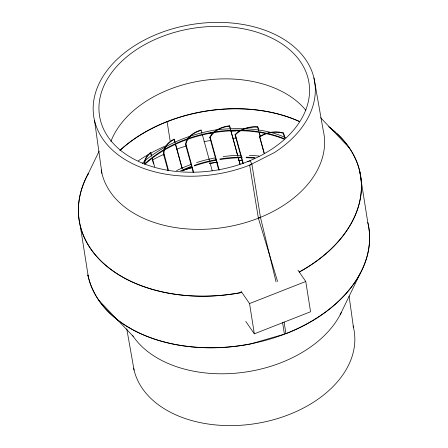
<?xml version="1.0" encoding="UTF-8"?>
<svg xmlns="http://www.w3.org/2000/svg" width="448" height="448" viewBox="0 0 448 448"><rect width="100%" height="100%" fill="white"/><g stroke="black" fill="none" stroke-linecap="round" stroke-linejoin="round"><path stroke-width="0.67" d="M193.682 172.379L185.982 144.312L186.284 142.834A20.871 14.252 -10 0 1 199.158 130.99L201.169 130.346L201.012 130.026A21.386 14.599 -10 0 0 185.489 144.312L193.183 172.374M258.535 130.514L257.723 126.823A21.375 14.594 -10 0 0 235.021 134.658L242.9 163.386M87.685 174.787L99.126 151.206M340.144 314.793L360.315 273.213M219.212 170.1L210.235 137.357L211.07 135.934A20.866 14.246 -10 0 1 227.478 126.437L229.589 126.162L230.507 129.506M284.637 137.984L283.354 133.308L283.584 132.978L284.866 137.654M142.352 163.509L144.626 160.961C165.469 143.797 190.994 133.806 217.498 129.595C240.391 127.658 264.354 127.954 285.622 137.659M243.298 163.565L235.418 134.837L236.723 133.56A20.871 14.252 -10 0 1 255.55 127.064L257.622 127.176M144.312 163.951A21.403 14.61 -10 0 1 150.444 152.617L150.814 152.818L149.402 154.045A20.882 14.258 -10 0 0 144.816 163.895M283.573 132.978A21.375 14.594 -10 0 0 259.515 136.662L259.818 136.914L261.509 135.878A20.877 14.252 -10 0 1 281.467 132.821L283.354 133.308M175.218 142.778L174.3 139.44L172.53 140.403A20.877 14.252 -10 0 0 164.069 153.793L168.532 170.593M240.968 291.138L249.536 303.554L305.771 281.484L310.565 311.752L254.33 333.822L245.762 321.401M247.302 161.722L250.292 160.854L251.927 164.483L260.512 217.571L276.069 281.887M251.927 164.483L249.659 165.138A111.832 75.841 -9 0 1 93.167 107.542A111.832 75.841 -9 0 1 252.717 26.51A111.832 75.841 -9 0 1 274.355 152.6L249.659 165.138L258.367 218.193L277.57 281.45M258.367 218.193L260.512 217.571M168.034 170.682L163.817 155.31L164.321 155.226M185.483 144.312L185.982 144.312M218.753 170.005L209.77 137.262L210.235 137.357M235.021 134.658L235.418 134.837M163.817 155.31A21.392 14.605 -10 0 1 174.031 139.166L174.3 139.44M320.611 117.729L349.07 147.571M98.93 300.429L133.179 336.342M297.982 270.194L305.771 281.484M257.723 126.823L258.821 130.833M259.375 132.838L260.288 136.175M259.084 132.518L260.187 136.528M259.818 136.914L264.398 153.619M259.515 136.662L264.096 153.367M209.77 137.262A21.381 14.599 -10 0 1 229.561 125.815L230.479 129.158M231.028 131.163L237.81 155.887M238.543 158.558L240.005 163.906M230.871 130.838L237.838 156.234M238.386 158.239L240.033 164.248M201.012 130.026L201.93 133.37M202.451 135.022L209.418 160.418M209.782 161.75L212.195 170.789M175.767 144.782L182.364 168.84M174.026 139.171L174.759 141.842M175.493 144.519L181.905 167.905M150.814 152.818L151.732 156.162M152.281 158.166L154.666 166.852M150.438 152.622L151.357 155.96M152.09 158.637L153.558 163.979M313.93 77.918L323.193 130.211A112.801 76.496 -9 0 1 227.853 226.783A112.801 76.496 -9 0 1 101.237 169.999M126.756 328.798L134.07 370.082M359.638 170.918L367.814 222.583A142.464 96.611 -9 0 1 285.942 333.698L284.088 322.006M282.548 322.454L284.402 334.146L250.544 343.958A142.464 96.611 -9 0 1 87.92 275.094M249.536 303.554L254.33 333.822M167.093 121.598L170.296 141.831M80.186 225.417L88.362 277.082M349.082 296.117L353.438 327.303M94.562 120.697L101.92 173.365M229.561 125.815L229.589 126.162M328.653 126.728A142.464 96.611 -9 0 1 299.342 271.942M241.702 292.421A142.464 96.611 -9 0 1 109.39 268.257A142.464 96.611 -9 0 1 88.295 173.555M367.808 222.499A142.464 96.611 -9 0 1 249.071 344.154A142.464 96.611 -9 0 1 87.914 275.01M341.426 312.256A112.801 76.496 -9 0 1 239.54 372.82A112.801 76.496 -9 0 1 132.401 335.188M353.102 325.982A111.832 75.841 -9 0 1 260.893 422.677A111.832 75.841 -9 0 1 133.638 368.094M182.89 170.38A130.071 88.206 -9 0 1 192.102 167.507M209.608 163.425A130.071 88.206 -9 0 1 217.134 162.198M238.571 160.356A130.071 88.206 -9 0 1 241.298 160.3M119.986 150.326A130.071 88.206 -9 0 1 299.55 121.509M138.314 160.821A130.071 88.206 -9 0 1 148.159 154.627M149.929 153.619A130.071 88.206 -9 0 1 165.446 145.981M207.687 133.627A130.071 88.206 -9 0 1 213.181 132.776M231.185 131.135A130.071 88.206 -9 0 1 235.973 130.99M237.345 130.973A130.071 88.206 -9 0 1 238.734 130.962M260.154 132.188A130.071 88.206 -9 0 1 261.509 132.35M110.914 141.417A106.025 71.904 -9 0 1 201.163 80.797A106.025 71.904 -9 0 1 305.883 110.348M336.868 133.599A142.464 96.611 -9 0 1 299.348 272.031M241.702 292.505A142.464 96.611 -9 0 1 109.39 268.341A142.464 96.611 -9 0 1 88.301 173.645M329.694 127.59A142.464 96.611 -9 0 1 335.278 132.16M119.991 150.41A130.071 88.206 -9 0 1 299.555 121.593M182.896 170.47A130.071 88.206 -9 0 1 192.108 167.591M209.614 163.509A130.071 88.206 -9 0 1 217.14 162.282M239.254 160.423A130.071 88.206 -9 0 1 241.298 160.384M152.242 160.104A130.071 88.206 -9 0 1 164.013 154.252M176.792 149.106A130.071 88.206 -9 0 1 186.586 145.908M204.058 141.635A130.071 88.206 -9 0 1 210.862 140.437M232.994 138.253A130.071 88.206 -9 0 1 236.415 138.146M144.575 163.946A104.026 71.025 -10 0 1 284.525 138.813M145.253 164.024A104.026 71.025 -10 0 1 239.943 130.715M241.31 130.743A104.026 71.025 -10 0 1 265.552 133.532M266.885 133.818A104.026 71.025 -10 0 1 284.043 139.115M180.544 170.901A104.026 71.025 -10 0 1 191.537 166.331M194.186 165.385A104.026 71.025 -10 0 1 215.729 159.701M219.856 158.99A104.026 71.025 -10 0 1 241.97 157.147M246.086 157.175A104.026 71.025 -10 0 1 255.097 157.646M181.955 170.878A104.026 71.025 -10 0 1 191.688 166.886M194.337 165.945A104.026 71.025 -10 0 1 216.569 160.132M220.007 159.55A104.026 71.025 -10 0 1 242.122 157.707M246.238 157.73A104.026 71.025 -10 0 1 254.542 158.144M176.546 170.643A106.781 72.912 -10 0 1 191.324 164.366M196.627 162.562A106.781 72.912 -10 0 1 215.555 157.814M223.115 156.61A106.781 72.912 -10 0 1 241.13 155.249M249.346 155.338A106.781 72.912 -10 0 1 259.168 156.072M142.531 163.178A106.025 71.904 -9 0 0 309.014 97.849A106.025 71.904 -9 0 0 161.19 36.893A106.025 71.904 -9 0 0 142.531 163.178"/></g></svg>
